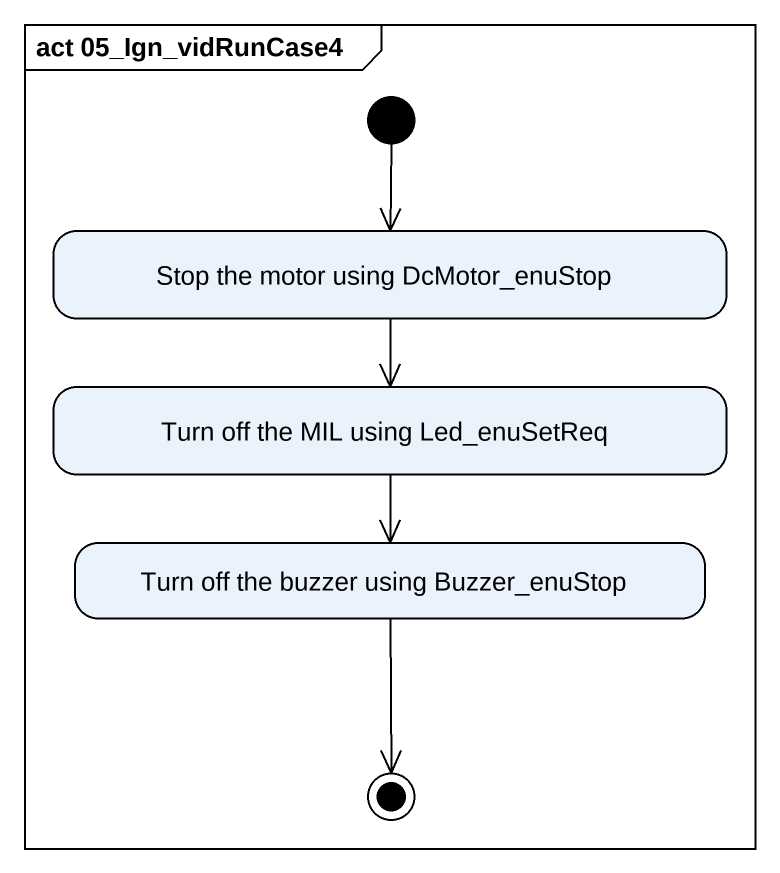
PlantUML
@startuml
mainframe act 05_Ign_vidRunCase4
hide empty description
state "Stop the motor using DcMotor_enuStop" as Stop_the_motor_using
state "Turn off the MIL using Led_enuSetReq" as Turn_off_the_MIL_using_Led
state "Turn off the buzzer using Buzzer_enuStop" as Turn_off_the_buzzer_using
[*] --> Stop_the_motor_using
Stop_the_motor_using --> Turn_off_the_MIL_using_Led
Turn_off_the_MIL_using_Led --> Turn_off_the_buzzer_using
Turn_off_the_buzzer_using --> [*]
@enduml
